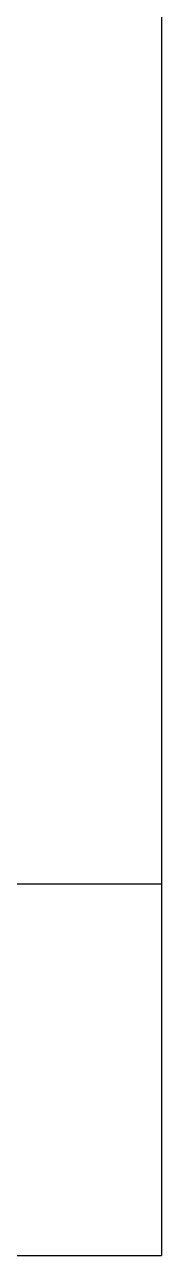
# Model space of a CAD drawing. Header units: millimetres. Extents: x -180 to 1414, y -663 to 972.
# Drawn here: x 586.95 to 591, y -555 to -518.57 of the extents above; entities that cross this region are included whole.
import ezdxf

# ---------------------------------------------------------------- set-up
doc = ezdxf.new("R2010")
doc.units = ezdxf.units.MM
doc.layers.add('HEAD_SIDE', color=8, linetype='Continuous')

msp = doc.modelspace()

# ---------------------------------------------------------------- linework, layer by layer
at = {"layer": 'HEAD_SIDE'}
for p, q in [((591, -513.936), (591, -518.907)), ((591, -515.466), (591, -521.418)), ((591, -518.907), (591, -523.492)), ((591, -521.418), (591, -526.97)), ((591, -523.492), (591, -527.666)), ((591, -526.97), (591, -532.092)), ((591, -527.666), (591, -531.406)), ((591, -531.406), (591, -534.691)), ((591, -532.092), (591, -536.755)), ((591, -534.691), (591, -537.502)), ((591, -536.755), (591, -540.933)), ((591, -537.502), (591, -539.824)), ((591, -539.824), (591, -541.643)), ((591, -540.933), (591, -544.602)), ((591, -541.643), (591, -542.95)), ((591, -542.95), (591, -543.737)), ((591, -543.737), (591, -544)), ((586, -544), (591, -544)), ((591, -544.602), (591, -547.742)), ((591, -547.742), (591, -550.335)), ((591, -550.335), (591, -552.367)), ((591, -552.367), (591, -553.827)), ((591, -553.827), (591, -554.706)), ((591, -554.706), (591, -555)), ((586, -555), (591, -555))]:
    msp.add_line(p, q, dxfattribs=at)

doc.saveas('drawing.dxf')
